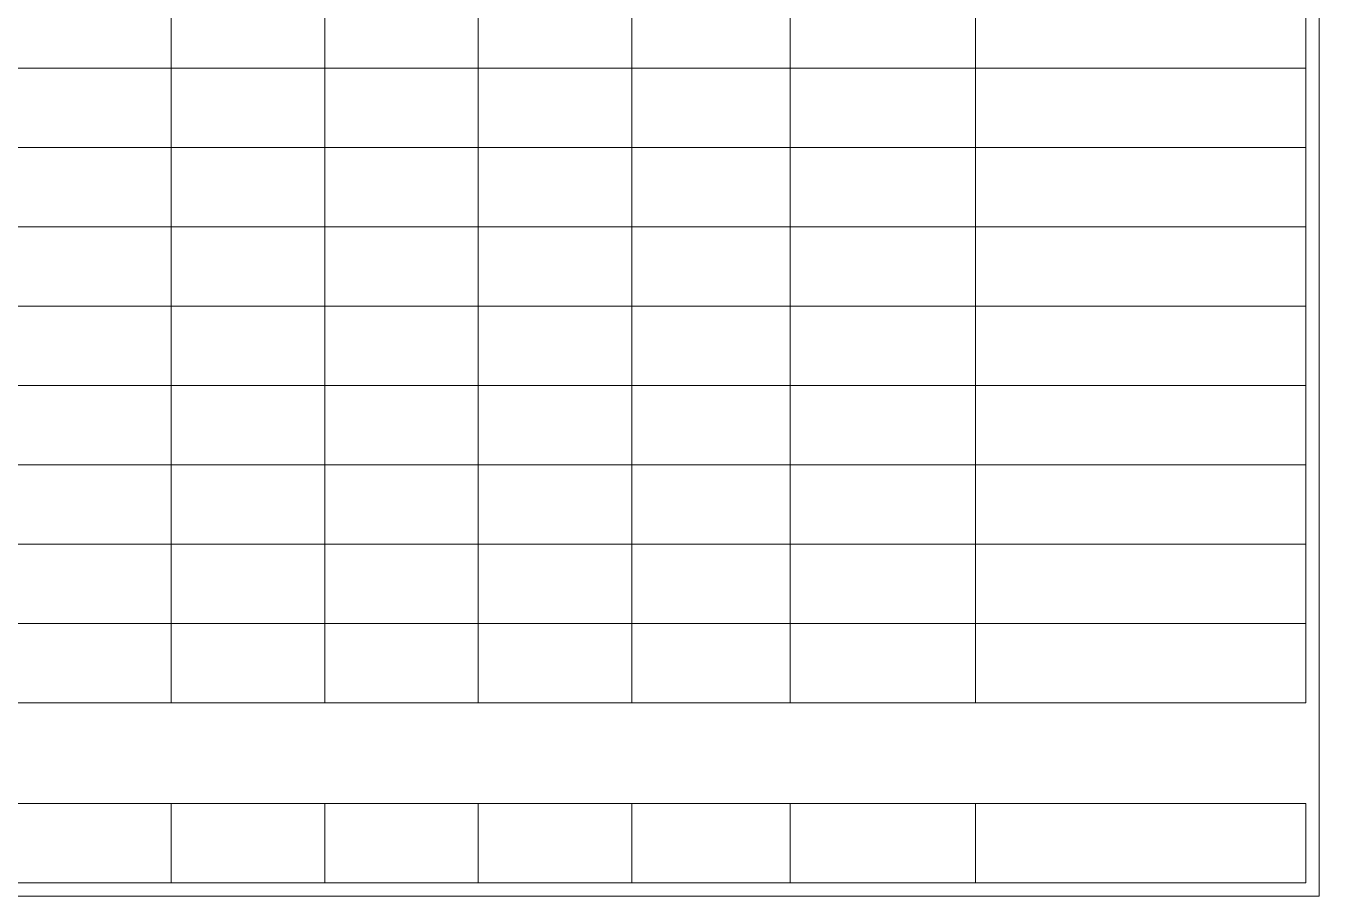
# Model space of a CAD drawing. Header units: inches. Extents: x 179598 to 179981, y 9195975 to 9196075.
# Drawn here: x 179722.87 to 179728.54, y 9196030.18 to 9196033.99 of the extents above; entities that cross this region are included whole.
import ezdxf

# ---------------------------------------------------------------- set-up
doc = ezdxf.new("R2010")
doc.units = ezdxf.units.IN
doc.header["$LTSCALE"] = 0.05
doc.header["$MEASUREMENT"] = 0
doc.linetypes.add('CONTINU', pattern=[0])
doc.layers.add('Cargas', color=150, linetype='Continuous', lineweight=30)

# ---------------------------------------------------------------- blocks, each defined once
blk = doc.blocks.new('QuadroCarga Model')
at = {"layer": 'Cargas', "linetype": 'CONTINU', "lineweight": 5}
for points in [[(0.7633, -1.7642), (8.3973, -1.7642), (8.3973, 11.2878), (0.7633, 11.2878)], [(0.8213, -1.7062), (1.1693, -1.7062), (1.1693, 11.2298), (0.8213, 11.2298)], [(0.8213, -1.7062), (1.1693, -1.7062), (1.1693, 11.2298), (0.8213, 11.2298)], [(1.6113, -1.7062), (8.3393, -1.7062), (8.3393, 11.2298), (1.6113, 11.2298)]]:
    blk.add_lwpolyline(points, close=True, dxfattribs=at)
for points in [[(1.6113, 11.2298), (1.6113, -1.7062)], [(1.9593, 11.2298), (1.9593, -1.7062)], [(2.3073, 11.2298), (2.3073, -1.7062)], [(2.6553, 11.2298), (2.6553, -1.7062)], [(3.0033, 11.2298), (3.0033, -1.7062)], [(3.3513, 11.2298), (3.3513, -1.7062)], [(3.6993, 11.2298), (3.6993, -1.7062)], [(4.0473, 11.2298), (4.0473, -1.7062)], [(4.3953, 11.2298), (4.3953, -1.7062)], [(1.1693, 3.2718), (0.8213, 3.2718)], [(7.5273, 3.2718), (1.6113, 3.2718)], [(1.1693, 2.5978), (0.8213, 2.5978)], [(8.3393, 2.5978), (1.6113, 2.5978)], [(1.1693, 1.9258), (0.8213, 1.9258)], [(7.5273, 1.9258), (1.6113, 1.9258)], [(1.1693, 1.2518), (0.8213, 1.2518)], [(8.3393, 1.2518), (1.6113, 1.2518)], [(1.1693, 0.5558), (0.8213, 0.5558)], [(8.3393, 0.5558), (1.6113, 0.5558)], [(1.1693, -0.2562), (0.8213, -0.2562)], [(8.3393, -0.2562), (1.6113, -0.2562)]]:
    blk.add_lwpolyline(points, dxfattribs=at)

msp = doc.modelspace()

# ---------------------------------------------------------------- block references
at = {"layer": 'Cargas', "linetype": 'CONTINU', "lineweight": 20, "rotation": 90}
msp.add_blockref('QuadroCarga Model', (179726.7787, 9196029.4123), dxfattribs=at)

doc.saveas('drawing.dxf')
